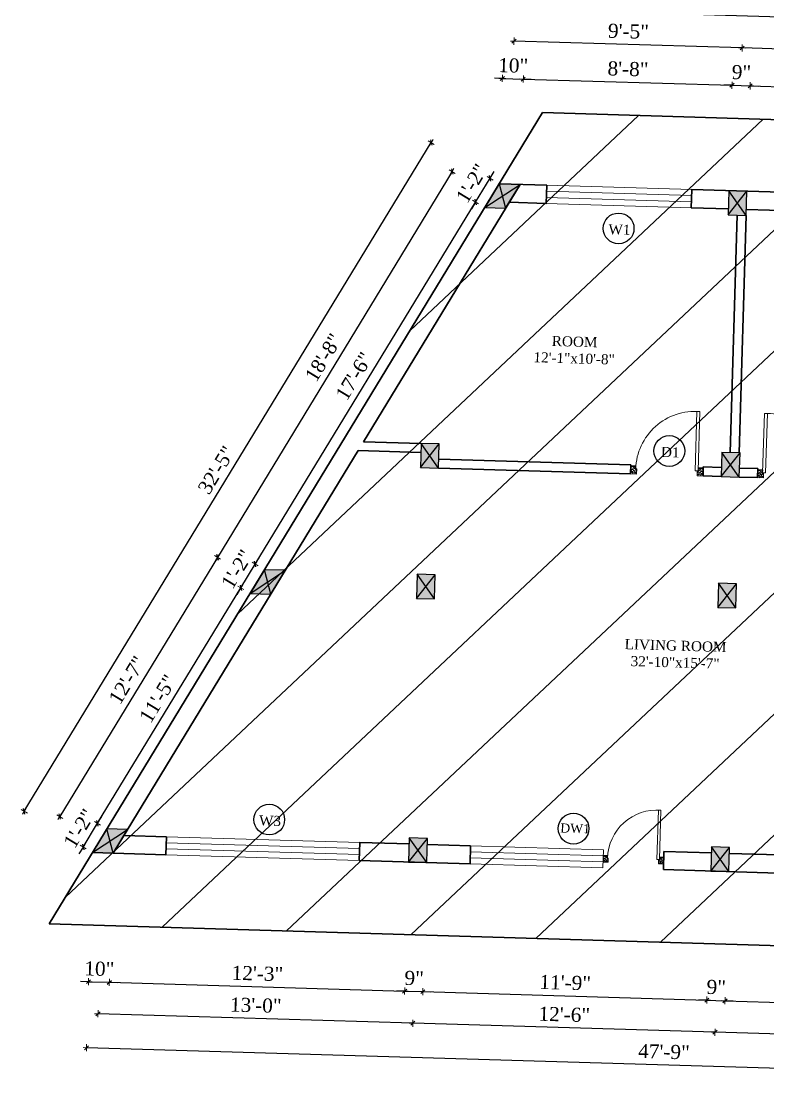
# Model space of a CAD drawing. Header units: inches. Extents: x 4069 to 291496, y -47643 to 12535.
# Drawn here: x 139209 to 139579, y -22141 to -21613 of the extents above; entities that cross this region are included whole.
import ezdxf

# ---------------------------------------------------------------- set-up
doc = ezdxf.new("R2010")
doc.units = ezdxf.units.IN
doc.header["$LTSCALE"] = 5
doc.header["$MEASUREMENT"] = 0
for name, color, linetype, lineweight in [('A-WALL', 7, 'Continuous', 9), ('Dimension', 7, 'Continuous', 18), ('DOOR', 62, 'Continuous', 0), ('Dw', 2, 'Continuous', 18)]:
    doc.layers.add(name, color=color, linetype=linetype, lineweight=lineweight)
doc.layers.add('dim line', color=7, linetype='Continuous', lineweight=15, true_color=0xfab2b2)
doc.layers.add('TEXT', color=6, linetype='Continuous')
doc.layers.add('WALL', color=7, linetype='Continuous')
doc.styles.add('ordinary', font='times.ttf')
doc.dimstyles.new('Copy of 96', dxfattribs={"dimtxt": 7, "dimasz": 4, "dimexe": 0.5, "dimexo": 0.5, "dimgap": 3, "dimtad": 1, "dimdec": 1, "dimzin": 11, "dimdsep": 46, "dimlunit": 4, "dimtxsty": 'ordinary', "dimblk": 'OBLIQUE', "dimcen": 0.09, "dimse1": 1, "dimse2": 1, "dimclrt": 6, "dimazin": 0, "dimtfac": 1, "dimtdec": 1, "dimtix": 1, "dimtmove": 2, "dimatfit": 3, "dimldrblk": 'leader', "dimfxl": 0.5, "dimfxlon": 1, "dimtolj": 1, "dimtzin": 0, "dimarcsym": 0})

# ---------------------------------------------------------------- blocks, each defined once
blk = doc.blocks.new('c2a')
at = {"color": 1, "ltscale": 5}
for p, q in [((18091.63, 4625.76), (18084.82, 4613.76)), ((18101.98, 4625.76), (18091.63, 4625.76)), ((18095.17, 4613.76), (18101.98, 4625.76)), ((18084.82, 4613.76), (18095.17, 4613.76))]:
    blk.add_line(p, q, dxfattribs=at)
blk = doc.blocks.new('A$C27B36B59')
at = {"layer": 'DOOR'}
for p, q in [((0, 4), (0, 0)), ((2.5, 4), (0, 4)), ((0, 0), (3, 0)), ((2.5, 2.5), (2.5, 4)), ((3, 2.5), (2.5, 2.5)), ((3, 0), (3, 2.5))]:
    blk.add_line(p, q, dxfattribs=at)
for centre, radius, start, end in [((-1.4, -0.54), 4.75, 22.1411, 72.838), ((1.34, 2.09), 1.64, 45.138, 144.8948), ((2.21, 0.3), 2.49, 83.3149, 152.658), ((0.13, 0.37), 2.05, 349.4875, 93.6805), ((1.96, -0.47), 2.01, 58.7447, 166.495), ((-0.06, 0.32), 1.13, 343.542, 86.947), ((2.08, -0.4), 1.17, 38.2816, 160.1519)]:
    blk.add_arc(centre, radius, start, end, dxfattribs=at)
blk = doc.blocks.new('D2')
at = {"layer": 'DOOR'}
for p, q in [((74473.95, 24047.59), (74473.95, 24018.09)), ((74473.95, 24047.59), (74475.45, 24047.59)), ((74475.45, 24047.59), (74475.45, 24018.13))]:
    blk.add_line(p, q, dxfattribs=at)
blk.add_arc((74473.95, 24047.59), 29.5, 180, 272.9146, dxfattribs=at)
at = {"layer": 'DOOR', "xscale": -1, "rotation": 180}
blk.add_blockref('A$C27B36B59', (74441.95, 24050.09), dxfattribs=at)
at = {"layer": 'DOOR', "rotation": 180}
blk.add_blockref('A$C27B36B59', (74477.95, 24050.09), dxfattribs=at)
blk = doc.blocks.new('oblique')
at = {"color": 0, "lineweight": -2}
blk.add_line((0.25, 0.25), (-0.25, -0.25), dxfattribs=at)
at = {"layer": 'dim line', "lineweight": 9}
for p, q in [((-0.4375, 0), (0.4375, 0)), ((0, 0.4375), (0, -0.4375))]:
    blk.add_line(p, q, dxfattribs=at)
blk = doc.blocks.new('*D4065')
at = {"layer": 'A-WALL', "color": 0, "lineweight": -2, "ltscale": 50, "transparency": 16777216}
blk.add_line((139706.1, -22119.16), (139553.17, -22114.6), dxfattribs=at)
at = {"layer": 'Defpoints', "color": 0, "ltscale": 50, "transparency": 16777216}
for p in [(139555.55, -22034.71), (139708.49, -22039.27), (139553.17, -22114.6)]:
    blk.add_point(p, dxfattribs=at)
at = {"layer": 'A-WALL', "color": 0, "lineweight": -2, "ltscale": 50, "transparency": 16777216, "xscale": 4, "yscale": 4, "zscale": 4}
for p, rotation in [((139553.17, -22114.6), 178.2899854281156), ((139706.1, -22119.16), 358.2899854281156)]:
    blk.add_blockref('oblique', p, dxfattribs=dict(at, rotation=rotation))
at = {"layer": 'A-WALL', "color": 6, "ltscale": 50, "transparency": 16777216, "insert": (139629.83, -22110.31), "char_height": 7, "attachment_point": 5, "rotation": 358.29, "style": 'ordinary'}
blk.add_mtext('\\A1;12\'-9"', dxfattribs=at)
blk = doc.blocks.new('_OBLIQUE')
at = {"color": 0, "linetype": 'ByBlock'}
blk.add_line((-0.5, -0.5), (0.5, 0.5), dxfattribs=at)
blk = doc.blocks.new('leader')
at = {"layer": 'Dimension'}
for p, q in [((0, -4.33), (0, 4.33)), ((-4.42, 0), (4.42, 0))]:
    blk.add_line(p, q, dxfattribs=at)
blk = doc.blocks.new('*D4066')
at = {"layer": 'A-WALL', "color": 0, "lineweight": -2, "ltscale": 50, "transparency": 16777216}
blk.add_line((139553.17, -22114.6), (139403.24, -22110.12), dxfattribs=at)
at = {"layer": 'Defpoints', "color": 0, "ltscale": 50, "transparency": 16777216}
for p in [(139405.62, -22030.23), (139555.55, -22034.71), (139403.24, -22110.12)]:
    blk.add_point(p, dxfattribs=at)
at = {"layer": 'A-WALL', "color": 0, "lineweight": -2, "ltscale": 50, "transparency": 16777216, "xscale": 4, "yscale": 4, "zscale": 4}
for p, rotation in [((139403.24, -22110.12), 178.2899854281156), ((139553.17, -22114.6), 358.2899854281156)]:
    blk.add_blockref('oblique', p, dxfattribs=dict(at, rotation=rotation))
at = {"layer": 'A-WALL', "color": 6, "ltscale": 50, "transparency": 16777216, "insert": (139478.4, -22105.8), "char_height": 7, "attachment_point": 5, "rotation": 358.29, "style": 'ordinary'}
blk.add_mtext('\\A1;12\'-6"', dxfattribs=at)
blk = doc.blocks.new('*D4067')
at = {"layer": 'A-WALL', "color": 0, "lineweight": -2, "ltscale": 50, "transparency": 16777216}
blk.add_line((139403.24, -22110.12), (139246.98, -22105.46), dxfattribs=at)
at = {"layer": 'Defpoints', "color": 0, "ltscale": 50, "transparency": 16777216}
for p in [(139249.36, -22025.57), (139405.62, -22030.23), (139246.98, -22105.46)]:
    blk.add_point(p, dxfattribs=at)
at = {"layer": 'A-WALL', "color": 0, "lineweight": -2, "ltscale": 50, "transparency": 16777216, "xscale": 4, "yscale": 4, "zscale": 4}
for p, rotation in [((139246.98, -22105.46), 178.2899854281156), ((139403.24, -22110.12), 358.2899854281156)]:
    blk.add_blockref('oblique', p, dxfattribs=dict(at, rotation=rotation))
at = {"layer": 'A-WALL', "color": 6, "ltscale": 50, "transparency": 16777216, "insert": (139325.3, -22101.23), "char_height": 7, "attachment_point": 5, "rotation": 358.29, "style": 'ordinary'}
blk.add_mtext('\\A1;13\'-0"', dxfattribs=at)
blk = doc.blocks.new('*D4068')
at = {"layer": 'A-WALL', "color": 0, "lineweight": -2, "ltscale": 50, "transparency": 16777216}
blk.add_line((139814.04, -22139.42), (139241.3, -22122.32), dxfattribs=at)
at = {"layer": 'Defpoints', "color": 0, "ltscale": 50, "transparency": 16777216}
for p in [(139244.19, -22025.41), (139816.94, -22042.51), (139241.3, -22122.32)]:
    blk.add_point(p, dxfattribs=at)
at = {"layer": 'A-WALL', "color": 0, "lineweight": -2, "ltscale": 50, "transparency": 16777216, "xscale": 4, "yscale": 4, "zscale": 4}
for p, rotation in [((139241.3, -22122.32), 178.2899854281156), ((139814.04, -22139.42), 358.2899854281156)]:
    blk.add_blockref('oblique', p, dxfattribs=dict(at, rotation=rotation))
at = {"layer": 'A-WALL', "color": 6, "ltscale": 50, "transparency": 16777216, "insert": (139527.87, -22124.3), "char_height": 7, "attachment_point": 5, "rotation": 358.29, "style": 'ordinary'}
blk.add_mtext('\\A1;47\'-9"', dxfattribs=at)
blk = doc.blocks.new('*D4069')
at = {"layer": 'A-WALL', "color": 0, "lineweight": -2, "ltscale": 50, "transparency": 16777216}
for p, q in [((139239.63, -22022.64), (139246.8, -22010.84)), ((139246.8, -22010.84), (139248.87, -22007.43)), ((139239.63, -22022.64), (139237.55, -22026.05))]:
    blk.add_line(p, q, dxfattribs=at)
at = {"layer": 'Defpoints', "color": 0, "ltscale": 50, "transparency": 16777216}
for p in [(139246.8, -22010.84), (139251.36, -22013.62), (139244.19, -22025.41)]:
    blk.add_point(p, dxfattribs=at)
at = {"layer": 'A-WALL', "color": 0, "lineweight": -2, "ltscale": 50, "transparency": 16777216, "xscale": 4, "yscale": 4, "zscale": 4}
for p, rotation in [((139246.8, -22010.84), 238.7014709224648), ((139239.63, -22022.64), 58.70147092246477)]:
    blk.add_blockref('oblique', p, dxfattribs=dict(at, rotation=rotation))
at = {"layer": 'A-WALL', "color": 6, "ltscale": 50, "transparency": 16777216, "insert": (139237.66, -22013.36), "char_height": 7, "attachment_point": 5, "rotation": 58.7015, "style": 'ordinary'}
blk.add_mtext('\\A1;1\'-2"', dxfattribs=at)
blk = doc.blocks.new('*D4070')
at = {"layer": 'A-WALL', "color": 0, "lineweight": -2, "ltscale": 50, "transparency": 16777216}
blk.add_line((139246.8, -22010.84), (139317.89, -21893.91), dxfattribs=at)
at = {"layer": 'Defpoints', "color": 0, "ltscale": 50, "transparency": 16777216}
for p in [(139317.89, -21893.91), (139322.45, -21896.69), (139251.36, -22013.62)]:
    blk.add_point(p, dxfattribs=at)
at = {"layer": 'A-WALL', "color": 0, "lineweight": -2, "ltscale": 50, "transparency": 16777216, "xscale": 4, "yscale": 4, "zscale": 4}
for p, rotation in [((139317.89, -21893.91), 58.70147092263574), ((139246.8, -22010.84), 238.7014709226357)]:
    blk.add_blockref('oblique', p, dxfattribs=dict(at, rotation=rotation))
at = {"layer": 'A-WALL', "color": 6, "ltscale": 50, "transparency": 16777216, "insert": (139276.74, -21948.97), "char_height": 7, "attachment_point": 5, "rotation": 58.7015, "style": 'ordinary'}
blk.add_mtext('\\A1;11\'-5"', dxfattribs=at)
blk = doc.blocks.new('*D4071')
at = {"layer": 'A-WALL', "color": 0, "lineweight": -2, "ltscale": 50, "transparency": 16777216}
for p, q in [((139325.06, -21882.12), (139327.13, -21878.7)), ((139317.89, -21893.91), (139325.06, -21882.12)), ((139317.89, -21893.91), (139315.81, -21897.33))]:
    blk.add_line(p, q, dxfattribs=at)
at = {"layer": 'Defpoints', "color": 0, "ltscale": 50, "transparency": 16777216}
for p in [(139325.06, -21882.12), (139329.62, -21884.9), (139322.45, -21896.69)]:
    blk.add_point(p, dxfattribs=at)
at = {"layer": 'A-WALL', "color": 0, "lineweight": -2, "ltscale": 50, "transparency": 16777216, "xscale": 4, "yscale": 4, "zscale": 4}
for p, rotation in [((139325.06, -21882.12), 238.7014709226357), ((139317.89, -21893.91), 58.70147092263576)]:
    blk.add_blockref('oblique', p, dxfattribs=dict(at, rotation=rotation))
at = {"layer": 'A-WALL', "color": 6, "ltscale": 50, "transparency": 16777216, "insert": (139315.92, -21884.64), "char_height": 7, "attachment_point": 5, "rotation": 58.7015, "style": 'ordinary'}
blk.add_mtext('\\A1;1\'-2"', dxfattribs=at)
blk = doc.blocks.new('*D4072')
at = {"layer": 'A-WALL', "color": 0, "lineweight": -2, "ltscale": 50, "transparency": 16777216}
blk.add_line((139325.06, -21882.12), (139434.38, -21702.3), dxfattribs=at)
at = {"layer": 'Defpoints', "color": 0, "ltscale": 50, "transparency": 16777216}
for p in [(139434.38, -21702.3), (139438.95, -21705.08), (139329.62, -21884.9)]:
    blk.add_point(p, dxfattribs=at)
at = {"layer": 'A-WALL', "color": 0, "lineweight": -2, "ltscale": 50, "transparency": 16777216, "xscale": 4, "yscale": 4, "zscale": 4}
for p, rotation in [((139434.38, -21702.3), 58.70147092263574), ((139325.06, -21882.12), 238.7014709226357)]:
    blk.add_blockref('oblique', p, dxfattribs=dict(at, rotation=rotation))
at = {"layer": 'A-WALL', "color": 6, "ltscale": 50, "transparency": 16777216, "insert": (139374.1, -21788.8), "char_height": 7, "attachment_point": 5, "rotation": 58.7015, "style": 'ordinary'}
blk.add_mtext('\\A1;17\'-6"', dxfattribs=at)
blk = doc.blocks.new('*D4073')
at = {"layer": 'A-WALL', "color": 0, "lineweight": -2, "ltscale": 50, "transparency": 16777216}
for p, q in [((139441.55, -21690.51), (139443.63, -21687.1)), ((139434.38, -21702.3), (139441.55, -21690.51)), ((139434.38, -21702.3), (139432.3, -21705.72))]:
    blk.add_line(p, q, dxfattribs=at)
at = {"layer": 'Defpoints', "color": 0, "ltscale": 50, "transparency": 16777216}
for p in [(139441.55, -21690.51), (139446.11, -21693.29), (139438.95, -21705.08)]:
    blk.add_point(p, dxfattribs=at)
at = {"layer": 'A-WALL', "color": 0, "lineweight": -2, "ltscale": 50, "transparency": 16777216, "xscale": 4, "yscale": 4, "zscale": 4}
for p, rotation in [((139441.55, -21690.51), 238.7014709226357), ((139434.38, -21702.3), 58.70147092263576)]:
    blk.add_blockref('oblique', p, dxfattribs=dict(at, rotation=rotation))
at = {"layer": 'A-WALL', "color": 6, "ltscale": 50, "transparency": 16777216, "insert": (139432.41, -21693.03), "char_height": 7, "attachment_point": 5, "rotation": 58.7015, "style": 'ordinary'}
blk.add_mtext('\\A1;1\'-2"', dxfattribs=at)
blk = doc.blocks.new('*D4074')
at = {"layer": 'A-WALL', "color": 0, "lineweight": -2, "ltscale": 50, "transparency": 16777216}
blk.add_line((139422.75, -21687.16), (139306.25, -21878.77), dxfattribs=at)
at = {"layer": 'Defpoints', "color": 0, "ltscale": 50, "transparency": 16777216}
for p in [(139442.53, -21699.18), (139306.25, -21878.77), (139326.04, -21890.79)]:
    blk.add_point(p, dxfattribs=at)
at = {"layer": 'A-WALL', "color": 0, "lineweight": -2, "ltscale": 50, "transparency": 16777216, "xscale": 4, "yscale": 4, "zscale": 4}
for p, rotation in [((139422.75, -21687.16), 58.70147092238875), ((139306.25, -21878.77), 238.7014709223888)]:
    blk.add_blockref('oblique', p, dxfattribs=dict(at, rotation=rotation))
at = {"layer": 'A-WALL', "color": 6, "ltscale": 50, "transparency": 16777216, "insert": (139358.9, -21779.55), "char_height": 7, "attachment_point": 5, "rotation": 58.7015, "style": 'ordinary'}
blk.add_mtext('\\A1;18\'-8"', dxfattribs=at)
blk = doc.blocks.new('*D4075')
at = {"layer": 'A-WALL', "color": 0, "lineweight": -2, "ltscale": 50, "transparency": 16777216}
blk.add_line((139306.25, -21878.77), (139227.99, -22007.49), dxfattribs=at)
at = {"layer": 'Defpoints', "color": 0, "ltscale": 50, "transparency": 16777216}
for p in [(139326.04, -21890.79), (139227.99, -22007.49), (139247.78, -22019.52)]:
    blk.add_point(p, dxfattribs=at)
at = {"layer": 'A-WALL', "color": 0, "lineweight": -2, "ltscale": 50, "transparency": 16777216, "xscale": 4, "yscale": 4, "zscale": 4}
for p, rotation in [((139306.25, -21878.77), 58.70147092263576), ((139227.99, -22007.49), 238.7014709226358)]:
    blk.add_blockref('oblique', p, dxfattribs=dict(at, rotation=rotation))
at = {"layer": 'A-WALL', "color": 6, "ltscale": 50, "transparency": 16777216, "insert": (139261.51, -21939.71), "char_height": 7, "attachment_point": 5, "rotation": 58.7015, "style": 'ordinary'}
blk.add_mtext('\\A1;12\'-7"', dxfattribs=at)
blk = doc.blocks.new('*D4076')
at = {"layer": 'A-WALL', "color": 0, "lineweight": -2, "ltscale": 50, "transparency": 16777216}
blk.add_line((139210.42, -22004.88), (139412.34, -21672.75), dxfattribs=at)
at = {"layer": 'Defpoints', "color": 0, "ltscale": 50, "transparency": 16777216}
for p in [(139412.34, -21672.75), (139446.11, -21693.29), (139244.19, -22025.41)]:
    blk.add_point(p, dxfattribs=at)
at = {"layer": 'A-WALL', "color": 0, "lineweight": -2, "ltscale": 50, "transparency": 16777216, "xscale": 4, "yscale": 4, "zscale": 4}
for p, rotation in [((139412.34, -21672.75), 58.70147092240071), ((139210.42, -22004.88), 238.7014709224007)]:
    blk.add_blockref('oblique', p, dxfattribs=dict(at, rotation=rotation))
at = {"layer": 'A-WALL', "color": 6, "ltscale": 50, "transparency": 16777216, "insert": (139305.77, -21835.41), "char_height": 7, "attachment_point": 5, "rotation": 58.7015, "style": 'ordinary'}
blk.add_mtext('\\A1;32\'-5"', dxfattribs=at)
blk = doc.blocks.new('*D4077')
at = {"layer": 'A-WALL', "color": 0, "lineweight": -2, "ltscale": 50, "transparency": 16777216}
for p, q in [((139447.68, -21640.94), (139443.68, -21640.82)), ((139447.68, -21640.94), (139458.02, -21641.25)), ((139458.02, -21641.25), (139462.02, -21641.37))]:
    blk.add_line(p, q, dxfattribs=at)
at = {"layer": 'Defpoints', "color": 0, "ltscale": 50, "transparency": 16777216}
for p in [(139458.02, -21641.25), (139446.11, -21693.29), (139456.46, -21693.6)]:
    blk.add_point(p, dxfattribs=at)
at = {"layer": 'A-WALL', "color": 0, "lineweight": -2, "ltscale": 50, "transparency": 16777216, "xscale": 4, "yscale": 4, "zscale": 4}
for p, rotation in [((139447.68, -21640.94), 358.2899854281655), ((139458.02, -21641.25), 178.2899854281655)]:
    blk.add_blockref('oblique', p, dxfattribs=dict(at, rotation=rotation))
at = {"layer": 'A-WALL', "color": 6, "ltscale": 50, "transparency": 16777216, "insert": (139453.05, -21634.54), "char_height": 7, "attachment_point": 5, "rotation": 358.29, "style": 'ordinary'}
blk.add_mtext('\\A1;10"', dxfattribs=at)
blk = doc.blocks.new('*D4078')
at = {"layer": 'A-WALL', "color": 0, "lineweight": -2, "ltscale": 50, "transparency": 16777216}
blk.add_line((139458.02, -21641.25), (139561.63, -21644.34), dxfattribs=at)
at = {"layer": 'Defpoints', "color": 0, "ltscale": 50, "transparency": 16777216}
for p in [(139561.63, -21644.34), (139456.46, -21693.6), (139560.06, -21696.69)]:
    blk.add_point(p, dxfattribs=at)
at = {"layer": 'A-WALL', "color": 0, "lineweight": -2, "ltscale": 50, "transparency": 16777216, "xscale": 4, "yscale": 4, "zscale": 4}
for p, rotation in [((139458.02, -21641.25), 178.2899854281156), ((139561.63, -21644.34), 358.2899854281156)]:
    blk.add_blockref('oblique', p, dxfattribs=dict(at, rotation=rotation))
at = {"layer": 'A-WALL', "color": 6, "ltscale": 50, "transparency": 16777216, "insert": (139510.02, -21636.24), "char_height": 7, "attachment_point": 5, "rotation": 358.29, "style": 'ordinary'}
blk.add_mtext('\\A1;8\'-8"', dxfattribs=at)
blk = doc.blocks.new('*D4079')
at = {"layer": 'A-WALL', "color": 0, "lineweight": -2, "ltscale": 50, "transparency": 16777216}
for p, q in [((139561.63, -21644.34), (139557.63, -21644.22)), ((139561.63, -21644.34), (139570.62, -21644.61)), ((139570.62, -21644.61), (139574.62, -21644.73))]:
    blk.add_line(p, q, dxfattribs=at)
at = {"layer": 'Defpoints', "color": 0, "ltscale": 50, "transparency": 16777216}
for p in [(139570.62, -21644.61), (139560.06, -21696.69), (139569.06, -21696.96)]:
    blk.add_point(p, dxfattribs=at)
at = {"layer": 'A-WALL', "color": 0, "lineweight": -2, "ltscale": 50, "transparency": 16777216, "xscale": 4, "yscale": 4, "zscale": 4}
for p, rotation in [((139561.63, -21644.34), 358.2899854281156), ((139570.62, -21644.61), 178.2899854281156)]:
    blk.add_blockref('oblique', p, dxfattribs=dict(at, rotation=rotation))
at = {"layer": 'A-WALL', "color": 6, "ltscale": 50, "transparency": 16777216, "insert": (139566.32, -21637.91), "char_height": 7, "attachment_point": 5, "rotation": 358.29, "style": 'ordinary'}
blk.add_mtext('\\A1;9"', dxfattribs=at)
blk = doc.blocks.new('*D4080')
at = {"layer": 'A-WALL', "color": 0, "lineweight": -2, "ltscale": 50, "transparency": 16777216}
blk.add_line((139570.62, -21644.61), (139725.55, -21649.24), dxfattribs=at)
at = {"layer": 'Defpoints', "color": 0, "ltscale": 50, "transparency": 16777216}
for p in [(139725.55, -21649.24), (139569.06, -21696.96), (139723.99, -21701.58)]:
    blk.add_point(p, dxfattribs=at)
at = {"layer": 'A-WALL', "color": 0, "lineweight": -2, "ltscale": 50, "transparency": 16777216, "xscale": 4, "yscale": 4, "zscale": 4}
for p, rotation in [((139570.62, -21644.61), 178.2899854281156), ((139725.55, -21649.24), 358.2899854281156)]:
    blk.add_blockref('oblique', p, dxfattribs=dict(at, rotation=rotation))
at = {"layer": 'A-WALL', "color": 6, "ltscale": 50, "transparency": 16777216, "insert": (139648.28, -21640.43), "char_height": 7, "attachment_point": 5, "rotation": 358.29, "style": 'ordinary'}
blk.add_mtext('\\A1;12\'-11"', dxfattribs=at)
blk = doc.blocks.new('*D4085')
at = {"layer": 'A-WALL', "color": 0, "lineweight": -2, "ltscale": 50, "transparency": 16777216}
blk.add_line((139730.61, -21630.7), (139566.68, -21625.81), dxfattribs=at)
at = {"layer": 'Defpoints', "color": 0, "ltscale": 50, "transparency": 16777216}
for p in [(139566.68, -21625.81), (139564.56, -21696.82), (139728.49, -21701.72)]:
    blk.add_point(p, dxfattribs=at)
at = {"layer": 'A-WALL', "color": 0, "lineweight": -2, "ltscale": 50, "transparency": 16777216, "xscale": 4, "yscale": 4, "zscale": 4}
for p, rotation in [((139566.68, -21625.81), 178.2899854281156), ((139730.61, -21630.7), 358.2899854281156)]:
    blk.add_blockref('oblique', p, dxfattribs=dict(at, rotation=rotation))
at = {"layer": 'A-WALL', "color": 6, "ltscale": 50, "transparency": 16777216, "insert": (139648.84, -21621.7), "char_height": 7, "attachment_point": 5, "rotation": 358.29, "style": 'ordinary'}
blk.add_mtext('\\A1;13\'-8"', dxfattribs=at)
blk = doc.blocks.new('*D4086')
at = {"layer": 'A-WALL', "color": 0, "lineweight": -2, "ltscale": 50, "transparency": 16777216}
blk.add_line((139566.68, -21625.81), (139453.41, -21622.43), dxfattribs=at)
at = {"layer": 'Defpoints', "color": 0, "ltscale": 50, "transparency": 16777216}
for p in [(139453.41, -21622.43), (139451.29, -21693.44), (139564.56, -21696.82)]:
    blk.add_point(p, dxfattribs=at)
at = {"layer": 'A-WALL', "color": 0, "lineweight": -2, "ltscale": 50, "transparency": 16777216, "xscale": 4, "yscale": 4, "zscale": 4}
for p, rotation in [((139453.41, -21622.43), 178.2899854281156), ((139566.68, -21625.81), 358.2899854281156)]:
    blk.add_blockref('oblique', p, dxfattribs=dict(at, rotation=rotation))
at = {"layer": 'A-WALL', "color": 6, "ltscale": 50, "transparency": 16777216, "insert": (139510.24, -21617.55), "char_height": 7, "attachment_point": 5, "rotation": 358.29, "style": 'ordinary'}
blk.add_mtext('\\A1;9\'-5"', dxfattribs=at)
blk = doc.blocks.new('*D4087')
at = {"layer": 'A-WALL', "color": 0, "lineweight": -2, "ltscale": 50, "transparency": 16777216}
blk.add_line((139448.71, -21606.26), (139827.54, -21617.57), dxfattribs=at)
at = {"layer": 'Defpoints', "color": 0, "ltscale": 50, "transparency": 16777216}
for p in [(139827.54, -21617.57), (139446.11, -21693.29), (139824.95, -21704.6)]:
    blk.add_point(p, dxfattribs=at)
at = {"layer": 'A-WALL', "color": 0, "lineweight": -2, "ltscale": 50, "transparency": 16777216, "xscale": 4, "yscale": 4, "zscale": 4}
for p, rotation in [((139448.71, -21606.26), 178.2899854281156), ((139827.54, -21617.57), 358.2899854281156)]:
    blk.add_blockref('oblique', p, dxfattribs=dict(at, rotation=rotation))
at = {"layer": 'A-WALL', "color": 6, "ltscale": 50, "transparency": 16777216, "insert": (139638.32, -21605.35), "char_height": 7, "attachment_point": 5, "rotation": 358.29, "style": 'ordinary'}
blk.add_mtext('\\A1;31\'-7"', dxfattribs=at)
blk = doc.blocks.new('*D4088')
at = {"layer": 'A-WALL', "color": 0, "lineweight": -2, "ltscale": 50, "transparency": 16777216}
for p, q in [((139242.28, -22089.51), (139238.28, -22089.39)), ((139242.28, -22089.51), (139252.62, -22089.82)), ((139252.62, -22089.82), (139256.62, -22089.94))]:
    blk.add_line(p, q, dxfattribs=at)
at = {"layer": 'Defpoints', "color": 0, "ltscale": 50, "transparency": 16777216}
for p in [(139244.19, -22025.41), (139254.54, -22025.72), (139252.62, -22089.82)]:
    blk.add_point(p, dxfattribs=at)
at = {"layer": 'A-WALL', "color": 0, "lineweight": -2, "ltscale": 50, "transparency": 16777216, "xscale": 4, "yscale": 4, "zscale": 4}
for p, rotation in [((139242.28, -22089.51), 358.2899854281156), ((139252.62, -22089.82), 178.2899854281156)]:
    blk.add_blockref('oblique', p, dxfattribs=dict(at, rotation=rotation))
at = {"layer": 'A-WALL', "color": 6, "ltscale": 50, "transparency": 16777216, "insert": (139247.65, -22083.11), "char_height": 7, "attachment_point": 5, "rotation": 358.29, "style": 'ordinary'}
blk.add_mtext('\\A1;10"', dxfattribs=at)
blk = doc.blocks.new('*D4089')
at = {"layer": 'A-WALL', "color": 0, "lineweight": -2, "ltscale": 50, "transparency": 16777216}
blk.add_line((139252.62, -22089.82), (139399.21, -22094.19), dxfattribs=at)
at = {"layer": 'Defpoints', "color": 0, "ltscale": 50, "transparency": 16777216}
for p in [(139254.54, -22025.72), (139401.12, -22030.1), (139399.21, -22094.19)]:
    blk.add_point(p, dxfattribs=at)
at = {"layer": 'A-WALL', "color": 0, "lineweight": -2, "ltscale": 50, "transparency": 16777216, "xscale": 4, "yscale": 4, "zscale": 4}
for p, rotation in [((139252.62, -22089.82), 178.2899854281156), ((139399.21, -22094.19), 358.2899854281156)]:
    blk.add_blockref('oblique', p, dxfattribs=dict(at, rotation=rotation))
at = {"layer": 'A-WALL', "color": 6, "ltscale": 50, "transparency": 16777216, "insert": (139326.11, -22085.45), "char_height": 7, "attachment_point": 5, "rotation": 358.29, "style": 'ordinary'}
blk.add_mtext('\\A1;12\'-3"', dxfattribs=at)
blk = doc.blocks.new('*D4090')
at = {"layer": 'A-WALL', "color": 0, "lineweight": -2, "ltscale": 50, "transparency": 16777216}
for p, q in [((139399.21, -22094.19), (139395.21, -22094.08)), ((139399.21, -22094.19), (139408.2, -22094.46)), ((139408.2, -22094.46), (139412.2, -22094.58))]:
    blk.add_line(p, q, dxfattribs=at)
at = {"layer": 'Defpoints', "color": 0, "ltscale": 50, "transparency": 16777216}
for p in [(139401.12, -22030.1), (139410.12, -22030.36), (139408.2, -22094.46)]:
    blk.add_point(p, dxfattribs=at)
at = {"layer": 'A-WALL', "color": 0, "lineweight": -2, "ltscale": 50, "transparency": 16777216, "xscale": 4, "yscale": 4, "zscale": 4}
for p, rotation in [((139399.21, -22094.19), 358.2899854281156), ((139408.2, -22094.46), 178.2899854281156)]:
    blk.add_blockref('oblique', p, dxfattribs=dict(at, rotation=rotation))
at = {"layer": 'A-WALL', "color": 6, "ltscale": 50, "transparency": 16777216, "insert": (139403.9, -22087.76), "char_height": 7, "attachment_point": 5, "rotation": 358.29, "style": 'ordinary'}
blk.add_mtext('\\A1;9"', dxfattribs=at)
blk = doc.blocks.new('*D4091')
at = {"layer": 'A-WALL', "color": 0, "lineweight": -2, "ltscale": 50, "transparency": 16777216}
blk.add_line((139408.2, -22094.46), (139549.14, -22098.67), dxfattribs=at)
at = {"layer": 'Defpoints', "color": 0, "ltscale": 50, "transparency": 16777216}
for p in [(139410.12, -22030.36), (139551.06, -22034.57), (139549.14, -22098.67)]:
    blk.add_point(p, dxfattribs=at)
at = {"layer": 'A-WALL', "color": 0, "lineweight": -2, "ltscale": 50, "transparency": 16777216, "xscale": 4, "yscale": 4, "zscale": 4}
for p, rotation in [((139408.2, -22094.46), 178.2899854281156), ((139549.14, -22098.67), 358.2899854281156)]:
    blk.add_blockref('oblique', p, dxfattribs=dict(at, rotation=rotation))
at = {"layer": 'A-WALL', "color": 6, "ltscale": 50, "transparency": 16777216, "insert": (139478.87, -22090), "char_height": 7, "attachment_point": 5, "rotation": 358.29, "style": 'ordinary'}
blk.add_mtext('\\A1;11\'-9"', dxfattribs=at)
blk = doc.blocks.new('*D4092')
at = {"layer": 'A-WALL', "color": 0, "lineweight": -2, "ltscale": 50, "transparency": 16777216}
for p, q in [((139549.14, -22098.67), (139545.14, -22098.55)), ((139549.14, -22098.67), (139558.14, -22098.94)), ((139558.14, -22098.94), (139562.14, -22099.06))]:
    blk.add_line(p, q, dxfattribs=at)
at = {"layer": 'Defpoints', "color": 0, "ltscale": 50, "transparency": 16777216}
for p in [(139551.06, -22034.57), (139560.05, -22034.84), (139558.14, -22098.94)]:
    blk.add_point(p, dxfattribs=at)
at = {"layer": 'A-WALL', "color": 0, "lineweight": -2, "ltscale": 50, "transparency": 16777216, "xscale": 4, "yscale": 4, "zscale": 4}
for p, rotation in [((139549.14, -22098.67), 358.2899854281156), ((139558.14, -22098.94), 178.2899854281156)]:
    blk.add_blockref('oblique', p, dxfattribs=dict(at, rotation=rotation))
at = {"layer": 'A-WALL', "color": 6, "ltscale": 50, "transparency": 16777216, "insert": (139553.84, -22092.24), "char_height": 7, "attachment_point": 5, "rotation": 358.29, "style": 'ordinary'}
blk.add_mtext('\\A1;9"', dxfattribs=at)
blk = doc.blocks.new('*D4093')
at = {"layer": 'A-WALL', "color": 0, "lineweight": -2, "ltscale": 50, "transparency": 16777216}
blk.add_line((139558.14, -22098.94), (139702.07, -22103.24), dxfattribs=at)
at = {"layer": 'Defpoints', "color": 0, "ltscale": 50, "transparency": 16777216}
for p in [(139560.05, -22034.84), (139703.99, -22039.14), (139702.07, -22103.24)]:
    blk.add_point(p, dxfattribs=at)
at = {"layer": 'A-WALL', "color": 0, "lineweight": -2, "ltscale": 50, "transparency": 16777216, "xscale": 4, "yscale": 4, "zscale": 4}
for p, rotation in [((139558.14, -22098.94), 178.2899854281156), ((139702.07, -22103.24), 358.2899854281156)]:
    blk.add_blockref('oblique', p, dxfattribs=dict(at, rotation=rotation))
at = {"layer": 'A-WALL', "color": 6, "ltscale": 50, "transparency": 16777216, "insert": (139630.3, -22094.53), "char_height": 7, "attachment_point": 5, "rotation": 358.29, "style": 'ordinary'}
blk.add_mtext('\\A1;12\'-0"', dxfattribs=at)

msp = doc.modelspace()

# ---------------------------------------------------------------- hatches: boundary and pattern name
at = {"layer": 'WALL', "linetype": 'ByBlock', "ltscale": 5, "true_color": 0xf8991e}
h = msp.add_hatch(dxfattribs=at)
h.set_pattern_fill('ANSI31', color=30, scale=350, angle=-1.7100146)
h.set_pattern_definition([(43.29, (131215.957, -19199.53), (-29.99899, 31.8453), [])])
h.paths.add_polyline_path([(139222.6859, -22060.78507), (139467.62073, -21657.91475), (139825.90908, -21668.61118), (139816.08424, -22078.50054)])
h = msp.add_hatch(color=30, dxfattribs=at)
h.dxf.hatch_style = 1
h.paths.add_polyline_path([(139447.70237, -21699.33881), (139449.29048, -21705.3889), (139456.4593, -21693.59757)])
h.paths.add_polyline_path([(139447.70237, -21699.33881), (139456.4593, -21693.59757), (139446.11425, -21693.28873)])
h.paths.add_polyline_path([(139446.11425, -21693.28873), (139438.94543, -21705.08006), (139447.70237, -21699.33881)])
h.paths.add_polyline_path([(139447.70237, -21699.33881), (139438.94543, -21705.08006), (139449.29048, -21705.3889)])
h = msp.add_hatch(color=30, dxfattribs=at)
h.dxf.hatch_style = 1
h.paths.add_polyline_path([(139564.38235, -21702.82221), (139559.70531, -21708.68525), (139568.7013, -21708.95382)])
h.paths.add_polyline_path([(139568.7013, -21708.95382), (139569.05939, -21696.95916), (139564.38235, -21702.82221)])
h.paths.add_polyline_path([(139564.38235, -21702.82221), (139569.05939, -21696.95916), (139560.0634, -21696.69059)])
h.paths.add_polyline_path([(139560.0634, -21696.69059), (139559.70531, -21708.68525), (139564.38235, -21702.82221)])
h = msp.add_hatch(color=30, dxfattribs=at)
h.dxf.hatch_style = 1
h.paths.add_polyline_path([(139411.64823, -21828.32036), (139406.97119, -21834.18341), (139415.96718, -21834.45198)])
h.paths.add_polyline_path([(139415.96718, -21834.45198), (139416.32528, -21822.45732), (139411.64823, -21828.32036)])
h.paths.add_polyline_path([(139411.64823, -21828.32036), (139416.32528, -21822.45732), (139407.32928, -21822.18875)])
h.paths.add_polyline_path([(139407.32928, -21822.18875), (139406.97119, -21834.18341), (139411.64823, -21828.32036)])
h = msp.add_hatch(color=30, dxfattribs=at)
h.dxf.hatch_style = 1
h.paths.add_polyline_path([(139560.93307, -21832.77715), (139556.25602, -21838.6402), (139565.25202, -21838.90876)])
h.paths.add_polyline_path([(139565.25202, -21838.90876), (139565.61011, -21826.91411), (139560.93307, -21832.77715)])
h.paths.add_polyline_path([(139560.93307, -21832.77715), (139565.61011, -21826.91411), (139556.61412, -21826.64554)])
h.paths.add_polyline_path([(139556.61412, -21826.64554), (139556.25602, -21838.6402), (139560.93307, -21832.77715)])
h = msp.add_hatch(color=30, dxfattribs=at)
h.dxf.hatch_style = 1
h.paths.add_polyline_path([(139331.20897, -21890.94787), (139332.79708, -21896.99796), (139339.96591, -21885.20663)])
h.paths.add_polyline_path([(139331.20897, -21890.94787), (139339.96591, -21885.20663), (139329.62086, -21884.89779)])
h.paths.add_polyline_path([(139329.62086, -21884.89779), (139322.45203, -21896.68911), (139331.20897, -21890.94787)])
h.paths.add_polyline_path([(139331.20897, -21890.94787), (139322.45203, -21896.68911), (139332.79708, -21896.99796)])
h = msp.add_hatch(color=30, dxfattribs=at)
h.dxf.hatch_style = 1
h.paths.add_polyline_path([(139409.70857, -21893.29142), (139405.03153, -21899.15446), (139414.02752, -21899.42303)])
h.paths.add_polyline_path([(139414.02752, -21899.42303), (139414.38561, -21887.42837), (139409.70857, -21893.29142)])
h.paths.add_polyline_path([(139409.70857, -21893.29142), (139414.38561, -21887.42837), (139405.38962, -21887.15981)])
h.paths.add_polyline_path([(139405.38962, -21887.15981), (139405.03153, -21899.15446), (139409.70857, -21893.29142)])
h = msp.add_hatch(color=30, dxfattribs=at)
h.dxf.hatch_style = 1
h.paths.add_polyline_path([(139559.20842, -21897.75462), (139554.53138, -21903.61767), (139563.52737, -21903.88624)])
h.paths.add_polyline_path([(139563.52737, -21903.88624), (139563.88547, -21891.89158), (139559.20842, -21897.75462)])
h.paths.add_polyline_path([(139559.20842, -21897.75462), (139563.88547, -21891.89158), (139554.88947, -21891.62301)])
h.paths.add_polyline_path([(139554.88947, -21891.62301), (139554.53138, -21903.61767), (139559.20842, -21897.75462)])
h = msp.add_hatch(color=30, dxfattribs=at)
h.dxf.hatch_style = 1
h.paths.add_polyline_path([(139252.94931, -22019.66985), (139254.53742, -22025.71994), (139261.70624, -22013.92861)])
h.paths.add_polyline_path([(139252.94931, -22019.66985), (139261.70624, -22013.92861), (139251.36119, -22013.61977)])
h.paths.add_polyline_path([(139251.36119, -22013.61977), (139244.19237, -22025.41109), (139252.94931, -22019.66985)])
h.paths.add_polyline_path([(139252.94931, -22019.66985), (139244.19237, -22025.41109), (139254.53742, -22025.71994)])
h = msp.add_hatch(color=30, dxfattribs=at)
h.dxf.hatch_style = 1
h.paths.add_polyline_path([(139405.79941, -22024.23308), (139401.12237, -22030.09612), (139410.11836, -22030.36469)])
h.paths.add_polyline_path([(139410.11836, -22030.36469), (139410.47645, -22018.37003), (139405.79941, -22024.23308)])
h.paths.add_polyline_path([(139405.79941, -22024.23308), (139410.47645, -22018.37003), (139401.48046, -22018.10147)])
h.paths.add_polyline_path([(139401.48046, -22018.10147), (139401.12237, -22030.09612), (139405.79941, -22024.23308)])
h = msp.add_hatch(color=30, dxfattribs=at)
h.dxf.hatch_style = 1
h.paths.add_polyline_path([(139555.73261, -22028.70922), (139551.05556, -22034.57226), (139560.05156, -22034.84083)])
h.paths.add_polyline_path([(139560.05156, -22034.84083), (139560.40965, -22022.84618), (139555.73261, -22028.70922)])
h.paths.add_polyline_path([(139555.73261, -22028.70922), (139560.40965, -22022.84618), (139551.41366, -22022.57761)])
h.paths.add_polyline_path([(139551.41366, -22022.57761), (139551.05556, -22034.57226), (139555.73261, -22028.70922)])

# ---------------------------------------------------------------- linework, layer by layer
at = {"color": 1, "ltscale": 5}
for p, q in [((139438.94543, -21705.08006), (139456.4593, -21693.59757)), ((139446.11425, -21693.28873), (139449.29048, -21705.3889)), ((139559.70531, -21708.68525), (139569.05939, -21696.95916)), ((139568.7013, -21708.95382), (139560.0634, -21696.69059)), ((139406.97119, -21834.18341), (139416.32528, -21822.45732)), ((139415.96718, -21834.45198), (139407.32928, -21822.18875)), ((139556.25602, -21838.6402), (139565.61011, -21826.91411)), ((139565.25202, -21838.90876), (139556.61412, -21826.64554)), ((139322.45203, -21896.68911), (139339.96591, -21885.20663)), ((139332.79708, -21896.99796), (139329.62086, -21884.89779)), ((139405.03153, -21899.15446), (139414.38561, -21887.42837)), ((139414.02752, -21899.42303), (139405.38962, -21887.15981)), ((139554.53138, -21903.61767), (139563.88547, -21891.89158)), ((139563.52737, -21903.88624), (139554.88947, -21891.62301)), ((139244.19237, -22025.41109), (139261.70624, -22013.92861)), ((139254.53742, -22025.71994), (139251.36119, -22013.61977)), ((139401.12237, -22030.09612), (139410.47645, -22018.37003)), ((139410.11836, -22030.36469), (139401.48046, -22018.10147)), ((139551.05556, -22034.57226), (139560.40965, -22022.84618)), ((139560.05156, -22034.84083), (139551.41366, -22022.57761))]:
    msp.add_line(p, q, dxfattribs=at)
at = {"layer": 'A-WALL', "lineweight": 30}
for p, q in [((139222.6859, -22060.78507), (139467.62073, -21657.91475)), ((139725.06464, -21665.60054), (139467.62073, -21657.91475)), ((139378.79704, -21821.33694), (139456.4593, -21693.59757)), ((139469.72336, -21693.99356), (139446.11425, -21693.28873)), ((139469.45479, -21702.98955), (139469.72336, -21693.99356)), ((139541.42273, -21705.1381), (139541.69129, -21696.14211)), ((139598.54625, -21697.83947), (139541.69129, -21696.14211)), ((139469.45479, -21702.98955), (139451.08269, -21702.44107)), ((139559.79483, -21705.68659), (139541.42273, -21705.1381)), ((139564.2033, -21708.81954), (139560.68207, -21826.76698)), ((139568.7013, -21708.95382), (139565.18007, -21826.90127)), ((139598.27769, -21706.83546), (139568.79082, -21705.95516)), ((139254.53742, -22025.71994), (139376.10873, -21825.75869)), ((139407.195, -21826.68675), (139376.10873, -21825.75869)), ((139407.32928, -21822.18875), (139378.79704, -21821.33694)), ((139416.10147, -21829.95398), (139511.41035, -21832.79936)), ((139415.96718, -21834.45198), (139511.27606, -21837.29735)), ((139511.27606, -21837.29735), (139511.41035, -21832.79936)), ((139547.26003, -21838.37163), (139547.39432, -21833.87363)), ((139547.39432, -21833.87363), (139556.39031, -21834.1422)), ((139565.3863, -21834.41077), (139574.38229, -21834.67934)), ((139574.24801, -21839.17733), (139574.38229, -21834.67934)), ((139547.26003, -21838.37163), (139556.25602, -21838.6402)), ((139565.25202, -21838.90876), (139574.24801, -21839.17733)), ((139259.91404, -22016.87644), (139280.94468, -22017.5043)), ((139280.67611, -22026.50029), (139280.94468, -22017.5043)), ((139376.63336, -22029.36502), (139376.90193, -22020.36903)), ((139376.90193, -22020.36903), (139401.39093, -22021.10013)), ((139410.38693, -22021.3687), (139431.87744, -22022.01028)), ((139431.60887, -22031.00627), (139431.87744, -22022.01028)), ((139244.19237, -22025.41109), (139280.67611, -22026.50029)), ((139527.56611, -22033.871), (139527.83468, -22024.87501)), ((139527.83468, -22024.87501), (139551.32413, -22025.57627)), ((139560.32012, -22025.84484), (139584.8093, -22026.57595)), ((139376.63336, -22029.36502), (139431.60887, -22031.00627)), ((139527.56611, -22033.871), (139584.54073, -22035.57194)), ((139222.6859, -22060.78507), (139816.08424, -22078.50054))]:
    msp.add_line(p, q, dxfattribs=at)
at = {"layer": 'Dw', "color": 3}
for p, q in [((139469.72336, -21693.99356), (139541.69129, -21696.14211)), ((139469.63384, -21696.99222), (139541.60177, -21699.14077)), ((139469.45479, -21702.98955), (139541.42273, -21705.1381)), ((139469.54431, -21699.99089), (139541.51225, -21702.13944)), ((139376.81241, -22023.36769), (139280.85516, -22020.50296)), ((139280.94468, -22017.5043), (139376.90193, -22020.36903)), ((139431.87744, -22022.01028), (139497.84804, -22023.97978)), ((139280.67611, -22026.50029), (139376.63336, -22029.36502)), ((139376.72288, -22026.36636), (139280.76564, -22023.50163)), ((139497.75852, -22026.97845), (139431.78791, -22025.00895)), ((139497.57948, -22032.97578), (139497.84804, -22023.97978)), ((139431.60887, -22031.00627), (139497.57948, -22032.97578)), ((139497.669, -22029.97711), (139431.69839, -22028.00761))]:
    msp.add_line(p, q, dxfattribs=at)
at = {"layer": 'TEXT'}
for centre in [(139505.34972, -21715.415), (139530.50789, -21825.94658), (139331.96832, -22008.9986), (139482.98018, -22013.50695)]:
    msp.add_circle(centre, 7.64038, dxfattribs=at)
at = {"layer": 'WALL', "color": 2, "linetype": 'ByBlock', "ltscale": 5}
for points in [[(139438.94543, -21705.08006), (139449.29048, -21705.3889), (139456.4593, -21693.59757), (139446.11425, -21693.28873)], [(139559.70531, -21708.68525), (139568.7013, -21708.95382), (139569.05939, -21696.95916), (139560.0634, -21696.69059)], [(139406.97119, -21834.18341), (139415.96718, -21834.45198), (139416.32528, -21822.45732), (139407.32928, -21822.18875)], [(139556.25602, -21838.6402), (139565.25202, -21838.90876), (139565.61011, -21826.91411), (139556.61412, -21826.64554)], [(139322.45203, -21896.68911), (139332.79708, -21896.99796), (139339.96591, -21885.20663), (139329.62086, -21884.89779)], [(139405.03153, -21899.15446), (139414.02752, -21899.42303), (139414.38561, -21887.42837), (139405.38962, -21887.15981)], [(139554.53138, -21903.61767), (139563.52737, -21903.88624), (139563.88547, -21891.89158), (139554.88947, -21891.62301)], [(139244.19237, -22025.41109), (139254.53742, -22025.71994), (139261.70624, -22013.92861), (139251.36119, -22013.61977)], [(139401.12237, -22030.09612), (139410.11836, -22030.36469), (139410.47645, -22018.37003), (139401.48046, -22018.10147)], [(139551.05556, -22034.57226), (139560.05156, -22034.84083), (139560.40965, -22022.84618), (139551.41366, -22022.57761)]]:
    msp.add_lwpolyline(points, close=True, dxfattribs=at)

# ---------------------------------------------------------------- block references
at = {"layer": 'WALL', "color": 2, "linetype": 'ByBlock', "ltscale": 5, "rotation": 358.2899854281289}
for p in [(121224.50114, -25777.11628), (121108.00774, -25968.72534), (121029.74808, -26097.44732)]:
    msp.add_blockref('c2a', p, dxfattribs=at)
at = {"layer": 'WALL', "color": 2, "linetype": 'ByBlock', "xscale": -1, "rotation": 178.289985428129}
msp.add_blockref('D2', (65820.15442, 4423.49893), dxfattribs=at)
at = {"layer": 'WALL', "color": 2, "linetype": 'ByBlock', "rotation": 178.289985428129}
msp.add_blockref('D2', (214736.70876, -22.29301), dxfattribs=at)
at = {"layer": 'WALL', "color": 2, "linetype": 'ByBlock', "xscale": -0.8333000000002356, "yscale": 0.8333000000000083, "zscale": 0.8333, "rotation": 178.289985428129}
msp.add_blockref('D2', (78090.85356, -147.02214), dxfattribs=at)

# ---------------------------------------------------------------- texts
at = {"layer": 'TEXT', "style": 'ordinary'}
for s, height, rotation, p in [('W1', 5, 358.2903735, (139500.22753, -21718.32756)), ('D1', 5, 358.2895973, (139526.32028, -21828.88699)), ('W3', 5, 358.2903735, (139326.84613, -22011.91116)), ('DW1', 4.5, 358.2903735, (139476.35997, -22015.38194))]:
    msp.add_text(s, height=height, rotation=rotation, dxfattribs=at).set_placement(p)
at = {"layer": 'TEXT', "char_height": 5, "attachment_point": 8, "rotation": 358.2895973, "style": 'ordinary'}
for s, insert in [('ROOM\\P12\'-1"x10\'-8"', (139483.20884, -21782.50692)), ('LIVING ROOM\\P32\'-10"x15\'-7"', (139533.31437, -21933.48928))]:
    msp.add_mtext_dynamic_manual_height_columns(s, width=101.5687276, gutter_width=1720.71691, heights=[0], dxfattribs=dict(at, insert=insert))

# ---------------------------------------------------------------- dimensions: what is measured, and where the dimension line sits
at = {"layer": 'A-WALL', "ltscale": 50}
for base, p1, p2, angle, picture, middle in [((139827.5436, -21617.5714), (139446.11425, -21693.28873), (139824.94547, -21704.59845), 358.2899854, '*D4087', (139638.32406, -21605.34881)), ((139453.40694, -21622.42602), (139564.5614, -21696.82488), (139451.28678, -21693.44315), 358.2899854, '*D4086', (139510.24033, -21617.54915)), ((139566.68156, -21625.80775), (139728.48836, -21701.7188), (139564.5614, -21696.82488), 358.2899854, '*D4085', (139648.84081, -21621.69707)), ((139561.62624, -21644.34148), (139456.4593, -21693.59757), (139560.0634, -21696.69059), 178.2899854, '*D4078', (139510.01997, -21636.23733)), ((139570.62224, -21644.61005), (139560.0634, -21696.69059), (139569.05939, -21696.95916), 178.2899854, '*D4079', (139566.32031, -21637.90803)), ((139725.55321, -21649.23539), (139569.05939, -21696.95916), (139723.99036, -21701.58451), 178.2899854, '*D4080', (139648.28169, -21640.42562)), ((139441.54973, -21690.51362), (139438.94543, -21705.08006), (139446.11425, -21693.28873), 238.7014709, '*D4073', (139432.41125, -21693.03255)), ((139434.38091, -21702.30494), (139329.62086, -21884.89779), (139438.94543, -21705.08006), 238.7014709, '*D4072', (139374.10418, -21788.80037)), ((139325.05634, -21882.12267), (139322.45203, -21896.68911), (139329.62086, -21884.89779), 238.7014709, '*D4071', (139315.91785, -21884.6416)), ((139227.995, -22007.48861), (139326.03645, -21890.79345), (139247.77678, -22019.51543), 58.7014709, '*D4075', (139261.51039, -21939.71419)), ((139317.88751, -21893.914), (139251.36119, -22013.61977), (139322.45203, -21896.68911), 238.7014709, '*D4070', (139276.73627, -21948.97113)), ((139252.62381, -22089.81823), (139244.19237, -22025.41109), (139254.53742, -22025.71994), 358.2899854, '*D4088', (139247.64706, -22083.10617)), ((139241.29921, -22122.32064), (139816.93719, -22042.50996), (139244.19237, -22025.41109), 358.2899854, '*D4068', (139527.86769, -22124.30234)), ((139246.97978, -22105.45743), (139405.62036, -22030.23041), (139249.36489, -22025.56552), 358.2899854, '*D4067', (139325.30329, -22101.23224)), ((139399.20876, -22094.19441), (139254.53742, -22025.71994), (139401.12237, -22030.09612), 358.2899854, '*D4089', (139326.11206, -22085.44868)), ((139408.20475, -22094.46298), (139401.12237, -22030.09612), (139410.11836, -22030.36469), 358.2899854, '*D4090', (139403.90283, -22087.76097)), ((139403.23525, -22110.12232), (139555.55356, -22034.70655), (139405.62036, -22030.23041), 358.2899854, '*D4066', (139478.39762, -22105.80276)), ((139549.14196, -22098.67055), (139410.11836, -22030.36469), (139551.05556, -22034.57226), 358.2899854, '*D4091', (139478.86943, -22089.99904)), ((139558.13795, -22098.93912), (139551.05556, -22034.57226), (139560.05156, -22034.84083), 358.2899854, '*D4092', (139553.83603, -22092.23711)), ((139553.16845, -22114.59847), (139708.48542, -22039.27222), (139555.55356, -22034.70655), 358.2899854, '*D4065', (139629.83045, -22110.31357)), ((139702.07382, -22103.23622), (139560.05156, -22034.84083), (139703.98743, -22039.13793), 358.2899854, '*D4093', (139630.30166, -22094.53003))]:
    dim = msp.add_linear_dim(base=base, p1=p1, p2=p2, angle=angle, dimstyle='Copy of 96', override={"dimdec": 0, "dimblk": 'oblique', "dimtdec": 0, "dimarcsym": 1}, dxfattribs=at)
    dim.commit()
    dim.dimension.update_dxf_attribs({"geometry": picture, "text_midpoint": middle})
for p1, p2, distance, picture, middle in [((139446.11425, -21693.28873), (139456.4593, -21693.59757), 52.37244, '*D4077', (139453.0454, -21634.53639)), ((139244.19237, -22025.41109), (139446.11425, -21693.28873), 39.52759, '*D4076', (139305.77227, -21835.40724)), ((139442.52984, -21699.18439), (139326.03645, -21890.79345), -23.15088, '*D4074', (139358.89554, -21779.55391)), ((139244.19237, -22025.41109), (139251.36119, -22013.61977), 5.34192, '*D4069', (139237.65819, -22013.36359))]:
    dim = msp.add_aligned_dim(p1=p1, p2=p2, distance=distance, dimstyle='Copy of 96', override={"dimdec": 0, "dimblk": 'oblique', "dimtdec": 0, "dimarcsym": 1}, dxfattribs=at)
    dim.commit()
    dim.dimension.update_dxf_attribs({"geometry": picture, "text_midpoint": middle})

doc.saveas('drawing.dxf')
